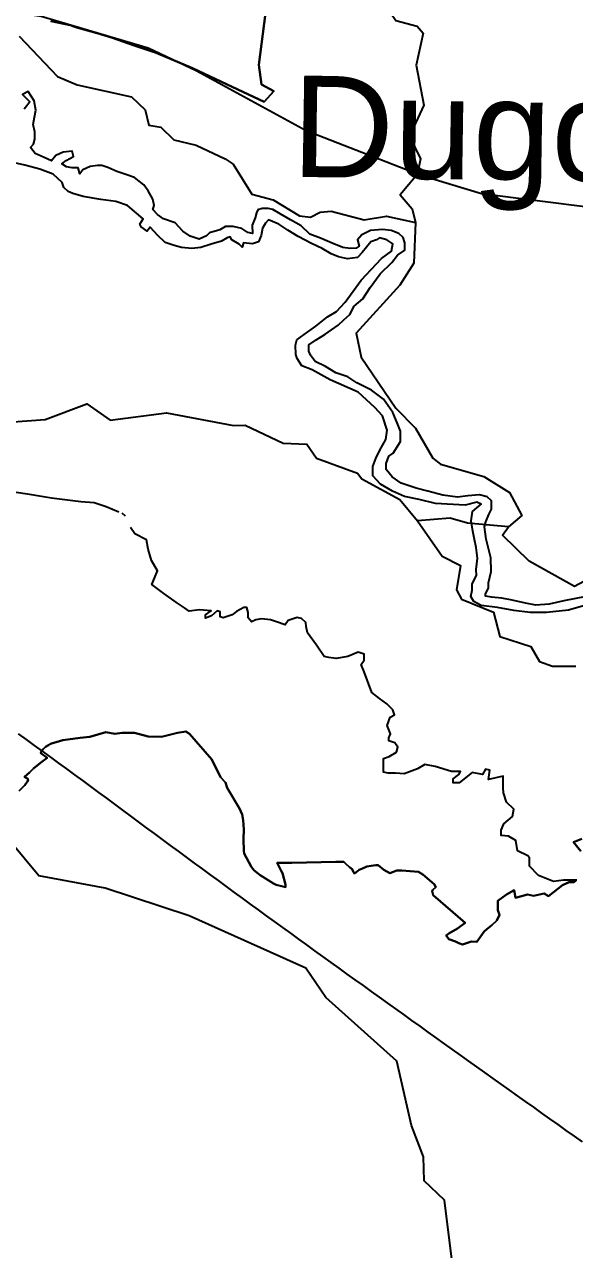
# Model space of a CAD drawing. Header units: metres. Extents: x 13.21 to 19.52, y 42.14 to 46.62.
# Drawn here: x 16.1456 to 16.2675, y 45.5244 to 45.7957 of the extents above; entities that cross this region are included whole.
import ezdxf

# ---------------------------------------------------------------- set-up
doc = ezdxf.new("R2010")
doc.units = ezdxf.units.M
doc.header["$MEASUREMENT"] = 0
for name, color, linetype in [('CESTE', 5, 'Continuous'), ('hr', 9, 'Continuous'), ('naziv_manji', 1, 'Continuous'), ('PRUGE', 7, 'Continuous'), ('RIJEKE', 4, 'Continuous')]:
    doc.layers.add(name, color=color, linetype=linetype)
doc.styles.get("Standard").update_dxf_attribs({"font": 'arial.ttf'})

msp = doc.modelspace()

# ---------------------------------------------------------------- linework, layer by layer
at = {"layer": 'CESTE'}
for points in [[(16.22963, 45.80687), (16.2267, 45.79998), (16.22683, 45.79816), (16.22791, 45.79655), (16.23264, 45.79534), (16.23395, 45.79375), (16.2324, 45.78664), (16.23409, 45.7778), (16.23091, 45.77098), (16.23337, 45.76591), (16.23271, 45.7625)], [(16.23271, 45.7625), (16.20801, 45.77215), (16.18369, 45.78545), (16.173, 45.79044), (16.14931, 45.79748), (16.13736, 45.79913)], [(16.14446, 45.79306), (16.15294, 45.78416), (16.15726, 45.7823), (16.16933, 45.77968), (16.17239, 45.77676), (16.17318, 45.77336), (16.17586, 45.77296), (16.17875, 45.77014), (16.18367, 45.76893), (16.19011, 45.76595), (16.19188, 45.76477), (16.19599, 45.75811), (16.20075, 45.75685), (16.20658, 45.75327), (16.209, 45.753), (16.21115, 45.75413), (16.21355, 45.75433), (16.22086, 45.75244), (16.22582, 45.75326), (16.23226, 45.75182)], [(16.23271, 45.7625), (16.22891, 45.75798), (16.23155, 45.75487), (16.23226, 45.75182)], [(16.23271, 45.7625), (16.24687, 45.75827), (16.29446, 45.75226)], [(16.23226, 45.75182), (16.23193, 45.74285), (16.22883, 45.73794), (16.21911, 45.72733), (16.22021, 45.722), (16.22789, 45.7107), (16.23225, 45.70626), (16.23614, 45.69961), (16.23784, 45.69828), (16.24739, 45.69559), (16.25309, 45.692), (16.2558, 45.6869), (16.25286, 45.6844)], [(16.09262, 45.70318), (16.09802, 45.70704), (16.10043, 45.70767), (16.11578, 45.70682), (16.12283, 45.70458), (16.12529, 45.70448), (16.13489, 45.70711), (16.15021, 45.70822), (16.1594, 45.71166), (16.1646, 45.70802), (16.1771, 45.70967), (16.19192, 45.70684), (16.19454, 45.70694), (16.20294, 45.70298), (16.20819, 45.70271), (16.21031, 45.69966), (16.21945, 45.69634), (16.22039, 45.69505), (16.22883, 45.69044), (16.23269, 45.68575)], [(16.25286, 45.6844), (16.24378, 45.6852), (16.23993, 45.68637), (16.23269, 45.68575)], [(16.23269, 45.68575), (16.2382, 45.6779), (16.24221, 45.67585), (16.24135, 45.67046), (16.24246, 45.66841), (16.24958, 45.66549), (16.25093, 45.66016), (16.25784, 45.65792), (16.25972, 45.65459), (16.26264, 45.65356), (16.26778, 45.65357)], [(16.33991, 45.65011), (16.3322, 45.65055), (16.31574, 45.64592), (16.30805, 45.64464), (16.30149, 45.64122), (16.29649, 45.64123), (16.29463, 45.64462), (16.29413, 45.65169), (16.29329, 45.65342), (16.28967, 45.65583), (16.28911, 45.65764), (16.29401, 45.66398), (16.29347, 45.66554), (16.28933, 45.66848), (16.28967, 45.67488), (16.28674, 45.67565), (16.28381, 45.67539), (16.26954, 45.67229), (16.26751, 45.6712), (16.25743, 45.67681), (16.25157, 45.6826), (16.25286, 45.6844)], [(16.24546, 45.51697), (16.24045, 45.52102), (16.23872, 45.53525), (16.23416, 45.53954), (16.23408, 45.54488), (16.23141, 45.55183), (16.22817, 45.56603), (16.21243, 45.58016), (16.20794, 45.58664), (16.1821, 45.59826), (16.16353, 45.60439), (16.14882, 45.60713), (16.14233, 45.61492)]]:
    msp.add_lwpolyline(points, dxfattribs=at)
at = {"layer": 'hr'}
for points in [[(16.15147, 45.79645), (16.156, 45.79547), (16.15633, 45.79534), (16.15743, 45.79491), (16.1617, 45.79379), (16.16512, 45.79275), (16.16843, 45.79155), (16.17013, 45.79098), (16.17413, 45.78961), (16.17422, 45.78959), (16.1748, 45.78939), (16.18282, 45.78598), (16.19165, 45.78188), (16.1987, 45.77858), (16.20091, 45.78089), (16.19817, 45.78237), (16.19756, 45.78675), (16.19904, 45.79818)], [(16.19904, 45.79818), (16.19756, 45.78675), (16.19817, 45.78237), (16.20091, 45.78089), (16.1987, 45.77858), (16.19165, 45.78188), (16.18282, 45.78598), (16.1748, 45.78939), (16.17422, 45.78959), (16.17413, 45.78961), (16.17013, 45.79098), (16.16843, 45.79155), (16.16512, 45.79275), (16.1617, 45.79379), (16.15743, 45.79491), (16.15633, 45.79534), (16.156, 45.79547), (16.15147, 45.79645)], [(16.26778, 45.606), (16.26726, 45.60573), (16.2663, 45.60574), (16.26582, 45.60552), (16.26482, 45.60505), (16.26178, 45.60261), (16.26079, 45.60317), (16.25844, 45.60267), (16.25708, 45.60299), (16.25444, 45.60221), (16.25415, 45.60392), (16.25245, 45.60297), (16.25053, 45.60157), (16.25049, 45.59997), (16.25053, 45.59952), (16.25086, 45.59845), (16.25029, 45.5972), (16.24921, 45.59616), (16.2481, 45.5953), (16.2475, 45.59479), (16.24584, 45.59253), (16.24469, 45.59257), (16.24266, 45.59191), (16.24184, 45.59218), (16.24116, 45.5926), (16.23966, 45.59308), (16.23909, 45.59391), (16.23964, 45.59434), (16.2416, 45.59544), (16.24327, 45.59667), (16.23622, 45.60285), (16.23599, 45.6037), (16.2361, 45.60398), (16.2368, 45.60458), (16.23641, 45.60526), (16.23387, 45.60739), (16.23297, 45.60797), (16.22927, 45.6083), (16.22813, 45.60829), (16.22655, 45.60772), (16.22528, 45.60841), (16.22402, 45.60946), (16.22347, 45.60946), (16.22241, 45.60933), (16.22147, 45.60915), (16.22051, 45.60873), (16.21978, 45.60842), (16.21906, 45.60788), (16.21874, 45.60765), (16.21842, 45.60821), (16.2182, 45.60858), (16.21767, 45.60904), (16.21686, 45.60978), (16.21641, 45.61018), (16.21459, 45.61023), (16.20483, 45.60997), (16.20163, 45.61001), (16.20249, 45.60823), (16.2028, 45.60768), (16.20348, 45.60523), (16.20344, 45.60463), (16.20286, 45.60476), (16.20142, 45.6051), (16.20083, 45.60542), (16.19788, 45.60725), (16.19645, 45.6084), (16.19587, 45.60917), (16.19428, 45.61204), (16.19421, 45.61263), (16.19412, 45.61527), (16.19425, 45.61739), (16.19407, 45.61948), (16.19386, 45.62067), (16.19325, 45.62203), (16.19052, 45.62663), (16.19017, 45.62776), (16.18906, 45.629), (16.18716, 45.6329), (16.18219, 45.63857), (16.18138, 45.63911), (16.17949, 45.63876), (16.17597, 45.63793), (16.17305, 45.63797), (16.16999, 45.6388), (16.16728, 45.63876), (16.16566, 45.63857), (16.16367, 45.6389), (16.1601, 45.6379), (16.15799, 45.63765), (16.15409, 45.63718), (16.15136, 45.63633), (16.15092, 45.63605), (16.15027, 45.63568), (16.14982, 45.63525), (16.14976, 45.63517), (16.1493, 45.63463), (16.14926, 45.63427), (16.15063, 45.63323), (16.14949, 45.63234), (16.14843, 45.63158), (16.14763, 45.6309), (16.14672, 45.63004), (16.14564, 45.62904), (16.14598, 45.62885), (16.14636, 45.62861), (16.1464, 45.6283), (16.14621, 45.62792), (16.14573, 45.62721), (16.14445, 45.62592)], [(16.14445, 45.62592), (16.14573, 45.62721), (16.14621, 45.62792), (16.1464, 45.6283), (16.14636, 45.62861), (16.14598, 45.62885), (16.14564, 45.62904), (16.14672, 45.63004), (16.14763, 45.6309), (16.14843, 45.63158), (16.14949, 45.63234), (16.15063, 45.63323), (16.14926, 45.63427), (16.1493, 45.63463), (16.14976, 45.63517), (16.14982, 45.63525), (16.15027, 45.63568), (16.15092, 45.63605), (16.15136, 45.63633), (16.15409, 45.63718), (16.15799, 45.63765), (16.1601, 45.6379), (16.16367, 45.6389), (16.16566, 45.63857), (16.16728, 45.63876), (16.16999, 45.6388), (16.17305, 45.63797), (16.17597, 45.63793), (16.17949, 45.63876), (16.18138, 45.63911), (16.18219, 45.63857), (16.18716, 45.6329), (16.18906, 45.629), (16.19017, 45.62776), (16.19052, 45.62663), (16.19325, 45.62203), (16.19386, 45.62067), (16.19407, 45.61948), (16.19425, 45.61739), (16.19412, 45.61527), (16.19421, 45.61263), (16.19428, 45.61204), (16.19587, 45.60917), (16.19645, 45.6084), (16.19788, 45.60725), (16.20083, 45.60542), (16.20142, 45.6051), (16.20286, 45.60476), (16.20344, 45.60463), (16.20348, 45.60523), (16.2028, 45.60768), (16.20249, 45.60823), (16.20163, 45.61001), (16.20483, 45.60997), (16.21459, 45.61023), (16.21641, 45.61018), (16.21686, 45.60978), (16.21767, 45.60904), (16.2182, 45.60858), (16.21842, 45.60821), (16.21874, 45.60765), (16.21906, 45.60788), (16.21978, 45.60842), (16.22051, 45.60873), (16.22147, 45.60915), (16.22241, 45.60933), (16.22347, 45.60946), (16.22402, 45.60946), (16.22528, 45.60841), (16.22655, 45.60772), (16.22813, 45.60829), (16.22927, 45.6083), (16.23297, 45.60797), (16.23387, 45.60739), (16.23641, 45.60526), (16.2368, 45.60458), (16.2361, 45.60398), (16.23599, 45.6037), (16.23622, 45.60285), (16.24327, 45.59667), (16.2416, 45.59544), (16.23964, 45.59434), (16.23909, 45.59391), (16.23966, 45.59308), (16.24116, 45.5926), (16.24184, 45.59218), (16.24266, 45.59191), (16.24469, 45.59257), (16.24584, 45.59253), (16.2475, 45.59479), (16.2481, 45.5953), (16.24921, 45.59616), (16.25029, 45.5972), (16.25086, 45.59845), (16.25053, 45.59952), (16.25049, 45.59997), (16.25053, 45.60157), (16.25245, 45.60297), (16.25415, 45.60392), (16.25444, 45.60221), (16.25708, 45.60299), (16.25844, 45.60267), (16.26079, 45.60317), (16.26178, 45.60261), (16.26482, 45.60505), (16.26582, 45.60552), (16.2663, 45.60574), (16.26726, 45.60573), (16.26778, 45.606)], [(16.2691, 45.6153), (16.26726, 45.61456), (16.2689, 45.61256)], [(16.2689, 45.61256), (16.26726, 45.61456), (16.2691, 45.6153)]]:
    msp.add_lwpolyline(points, dxfattribs=at)
at = {"layer": 'PRUGE'}
msp.add_lwpolyline([(16.26931, 45.54819), (16.2675, 45.54946), (16.26569, 45.55074), (16.26388, 45.55202), (16.26207, 45.55329), (16.26026, 45.55456), (16.25846, 45.55584), (16.25666, 45.55712), (16.25486, 45.5584), (16.25305, 45.55968), (16.25126, 45.56096), (16.24946, 45.56225), (16.24766, 45.56353), (16.24586, 45.56481), (16.24407, 45.56609), (16.24228, 45.56738), (16.24048, 45.56866), (16.23868, 45.56994), (16.23688, 45.57123), (16.23508, 45.57251), (16.23329, 45.57379), (16.23149, 45.57508), (16.2297, 45.57637), (16.2279, 45.57765), (16.22611, 45.57893), (16.22431, 45.58022), (16.22252, 45.58151), (16.22072, 45.58279), (16.21893, 45.58407), (16.21714, 45.58536), (16.21535, 45.58665), (16.21356, 45.58794), (16.21177, 45.58923), (16.20998, 45.59052), (16.20819, 45.59181), (16.20641, 45.5931), (16.20462, 45.59439), (16.20284, 45.59568), (16.20105, 45.59697), (16.19927, 45.59827), (16.19749, 45.59956), (16.19571, 45.60086), (16.19393, 45.60216), (16.19215, 45.60345), (16.19038, 45.60476), (16.1886, 45.60606), (16.18683, 45.60735), (16.18506, 45.60865), (16.18329, 45.60995), (16.18152, 45.61126), (16.17975, 45.61256), (16.17798, 45.61386), (16.17622, 45.61517), (16.17445, 45.61647), (16.17269, 45.61778), (16.17091, 45.61908), (16.16914, 45.62038), (16.16738, 45.62169), (16.16561, 45.62299), (16.16384, 45.6243), (16.16208, 45.6256), (16.1603, 45.6269), (16.15853, 45.62821), (16.15676, 45.62951), (16.15498, 45.63081), (16.15321, 45.6321), (16.15143, 45.6334), (16.14964, 45.6347), (16.14787, 45.636), (16.14609, 45.63729), (16.1443, 45.63858)], dxfattribs=at)
at = {"layer": 'RIJEKE'}
for points in [[(16.27006, 45.66898), (16.26517, 45.66803), (16.26191, 45.66731), (16.25896, 45.66707), (16.25666, 45.66751), (16.25372, 45.66816), (16.25142, 45.66861), (16.24912, 45.66882), (16.24782, 45.66904), (16.24781, 45.6695), (16.24843, 45.67088), (16.24842, 45.67203), (16.24903, 45.67455), (16.249, 45.67754), (16.24794, 45.68166), (16.24758, 45.6844), (16.24789, 45.68556), (16.24851, 45.68717), (16.24915, 45.68832), (16.24915, 45.68924), (16.24913, 45.69016), (16.24812, 45.69107), (16.24648, 45.6915), (16.24648, 45.6915), (16.24387, 45.69126), (16.24157, 45.69102), (16.2383, 45.69144), (16.23501, 45.69234), (16.2324, 45.69301), (16.22909, 45.69412), (16.22711, 45.69549), (16.22577, 45.69709), (16.22576, 45.69847), (16.22639, 45.70007), (16.22735, 45.70076), (16.22895, 45.70331), (16.22892, 45.70559), (16.22823, 45.70743), (16.22722, 45.70971), (16.2252, 45.71268), (16.22254, 45.71472), (16.21925, 45.71631), (16.21726, 45.71766), (16.21463, 45.71855), (16.21232, 45.71991), (16.21001, 45.72104), (16.209, 45.72241), (16.20865, 45.72333), (16.20863, 45.72471), (16.21026, 45.72587), (16.2122, 45.72702), (16.21511, 45.7291), (16.21642, 45.73028), (16.21769, 45.73143), (16.21865, 45.73327), (16.2206, 45.73489), (16.22219, 45.73742), (16.22444, 45.74043), (16.22702, 45.74297), (16.2283, 45.74458), (16.22993, 45.74573), (16.22989, 45.74735), (16.22954, 45.74848), (16.22855, 45.7494), (16.22691, 45.75007), (16.22493, 45.75029), (16.22493, 45.75029), (16.22232, 45.75003), (16.22037, 45.74911), (16.2194, 45.74795), (16.21975, 45.74657), (16.21911, 45.74611), (16.2178, 45.7461), (16.21616, 45.74632), (16.21384, 45.74722), (16.21119, 45.74835), (16.20889, 45.74925), (16.2069, 45.75107), (16.20458, 45.75242), (16.20227, 45.75378), (16.20062, 45.75468), (16.19963, 45.7549), (16.19963, 45.7549), (16.19832, 45.75489), (16.19734, 45.75466), (16.19702, 45.75397), (16.19672, 45.75283), (16.19609, 45.75121), (16.19612, 45.74938), (16.19514, 45.74959), (16.19381, 45.7505), (16.19184, 45.75095), (16.19184, 45.75095), (16.19019, 45.75093), (16.1889, 45.75023), (16.18661, 45.74953), (16.18598, 45.74884), (16.18434, 45.74813), (16.18237, 45.7488), (16.18071, 45.74994), (16.17904, 45.75176), (16.17641, 45.75265), (16.17508, 45.75356), (16.17408, 45.7547), (16.17439, 45.75561), (16.17403, 45.75699), (16.17304, 45.75882), (16.17203, 45.76019), (16.17002, 45.76178), (16.16804, 45.76244), (16.16608, 45.76312), (16.16409, 45.76402), (16.16278, 45.76447), (16.16278, 45.76447), (16.16179, 45.76445), (16.16014, 45.76422), (16.15853, 45.76351), (16.15789, 45.76259), (16.15753, 45.76396), (16.15753, 45.76396), (16.15622, 45.76396), (16.15491, 45.76418), (16.15391, 45.76485), (16.15489, 45.76555), (16.1565, 45.76648), (16.15616, 45.76762), (16.15616, 45.76762), (16.1542, 45.76737), (16.15257, 45.76667), (16.15161, 45.76552), (16.14996, 45.7662), (16.14797, 45.76709), (16.14696, 45.76846), (16.14761, 45.76915), (16.14792, 45.77031), (16.14789, 45.77192), (16.14753, 45.77351), (16.14784, 45.77512), (16.14815, 45.77673), (16.14777, 45.77879), (16.14643, 45.78085), (16.14643, 45.78085), (16.14514, 45.78014), (16.14614, 45.77924), (16.1468, 45.77856), (16.14615, 45.77763), (16.14551, 45.77694)], [(16.27106, 45.66738), (16.26618, 45.66597), (16.26128, 45.66547), (16.25768, 45.66546), (16.25407, 45.66588), (16.25046, 45.66653), (16.24685, 45.66697), (16.24521, 45.66787), (16.24454, 45.66902), (16.24485, 45.6704), (16.24482, 45.67177), (16.24577, 45.67362), (16.24575, 45.67499), (16.24604, 45.67751), (16.24568, 45.67981), (16.24533, 45.68163), (16.24497, 45.68347), (16.2446, 45.68575), (16.2449, 45.68783), (16.24685, 45.68945), (16.24586, 45.6899), (16.24586, 45.6899), (16.24325, 45.68919), (16.24061, 45.6894), (16.2367, 45.6896), (16.23309, 45.69049), (16.2298, 45.69115), (16.22716, 45.69228), (16.22451, 45.69385), (16.22284, 45.69569), (16.22282, 45.69775), (16.22345, 45.69958), (16.22439, 45.70142), (16.22566, 45.70374), (16.22598, 45.7058), (16.22493, 45.70901), (16.22327, 45.71082), (16.2196, 45.71424), (16.21334, 45.71694), (16.20939, 45.71921), (16.20708, 45.7201), (16.20606, 45.7217), (16.20572, 45.72261), (16.20568, 45.72468), (16.206, 45.72583), (16.20761, 45.72699), (16.21021, 45.72885), (16.21278, 45.73093), (16.21473, 45.73209), (16.21667, 45.73416), (16.2202, 45.73902), (16.22471, 45.74387), (16.22696, 45.74549), (16.22728, 45.7471), (16.22594, 45.748), (16.22431, 45.74846), (16.22431, 45.74846), (16.22365, 45.74799), (16.22234, 45.74751), (16.22138, 45.74636), (16.22042, 45.74521), (16.21945, 45.74405), (16.21717, 45.7438), (16.2152, 45.74425), (16.21355, 45.74492), (16.21156, 45.74605), (16.20926, 45.74719), (16.20628, 45.74876), (16.20396, 45.75013), (16.20198, 45.75148), (16.19967, 45.75238), (16.19967, 45.75238), (16.19902, 45.75169), (16.19839, 45.75054), (16.19809, 45.74893), (16.19746, 45.74755), (16.19615, 45.74708), (16.19418, 45.7473), (16.19418, 45.7473), (16.19388, 45.74637), (16.19321, 45.74705), (16.19155, 45.74796), (16.1912, 45.74865), (16.1912, 45.74865), (16.19056, 45.74842), (16.18925, 45.74771), (16.18698, 45.747), (16.18471, 45.74629), (16.18274, 45.74605), (16.18044, 45.74626), (16.17879, 45.74671), (16.17683, 45.74738), (16.17514, 45.74896), (16.17349, 45.7508), (16.17349, 45.7508), (16.17284, 45.74987), (16.17146, 45.75085), (16.17117, 45.75146), (16.17194, 45.75262), (16.16848, 45.75557), (16.16585, 45.75647), (16.16256, 45.7569), (16.15863, 45.75755), (16.15632, 45.75823), (16.15584, 45.75844), (16.15533, 45.75866), (16.15433, 45.75957), (16.15398, 45.76072), (16.15199, 45.76255), (16.14901, 45.76366), (16.14572, 45.76455), (16.14277, 45.76522)], [(16.14175, 45.69238), (16.14632, 45.69174), (16.15159, 45.69086), (16.15814, 45.69), (16.16109, 45.68979), (16.16371, 45.6889), (16.16653, 45.68771)], [(16.16801, 45.68676), (16.16725, 45.68741)], [(16.26806, 45.60612), (16.26509, 45.60614), (16.26285, 45.60585), (16.25956, 45.6072), (16.25756, 45.60925), (16.25753, 45.61108), (16.2572, 45.61155), (16.25489, 45.61267), (16.25454, 45.61496), (16.25289, 45.61587), (16.25123, 45.61608), (16.25123, 45.61723), (16.25186, 45.61862), (16.2538, 45.62023), (16.25409, 45.62185), (16.25245, 45.62343), (16.25176, 45.62549), (16.25173, 45.62664), (16.25171, 45.62801), (16.25171, 45.62917), (16.25171, 45.62917), (16.24843, 45.62845), (16.24874, 45.63053), (16.24775, 45.63074), (16.24775, 45.63074), (16.24712, 45.62959), (16.24483, 45.63003), (16.24483, 45.63003), (16.24192, 45.62772), (16.24061, 45.6277), (16.24059, 45.62862), (16.24189, 45.62955), (16.24221, 45.63024), (16.24221, 45.63024), (16.24025, 45.63023), (16.23662, 45.63135), (16.23432, 45.63179), (16.23432, 45.63179), (16.23271, 45.63085), (16.22979, 45.62968), (16.22782, 45.62989), (16.22782, 45.62989), (16.22619, 45.62988), (16.2252, 45.6301), (16.22518, 45.63148), (16.22515, 45.63309), (16.22645, 45.63355), (16.22807, 45.63449), (16.22838, 45.63564), (16.22771, 45.63654), (16.22639, 45.637), (16.22639, 45.63768), (16.22671, 45.6386), (16.22602, 45.64043), (16.22664, 45.64227), (16.22761, 45.64274), (16.22727, 45.64389), (16.22593, 45.64524), (16.2243, 45.64638), (16.22263, 45.64775), (16.22092, 45.65232), (16.22024, 45.65392), (16.2209, 45.65485), (16.22086, 45.65622), (16.21954, 45.65667), (16.21954, 45.65667), (16.21727, 45.65573), (16.21466, 45.65526), (16.21303, 45.65547), (16.21204, 45.65569), (16.21036, 45.6582), (16.20835, 45.66094), (16.20801, 45.66231), (16.20799, 45.66322), (16.207, 45.66414), (16.20602, 45.66435), (16.20602, 45.66435), (16.20406, 45.66366), (16.20342, 45.66274), (16.20146, 45.66341), (16.20013, 45.66385), (16.19817, 45.66407), (16.19817, 45.66407), (16.19687, 45.66383), (16.19589, 45.66336), (16.19522, 45.66428), (16.1952, 45.66542), (16.19486, 45.66656), (16.19486, 45.66656), (16.1942, 45.66655), (16.19258, 45.66563), (16.19161, 45.66493), (16.18967, 45.66423), (16.189, 45.66445), (16.18898, 45.6656), (16.18833, 45.66582), (16.18833, 45.66582), (16.18703, 45.66467), (16.18575, 45.6642), (16.18573, 45.66489), (16.18702, 45.66582), (16.18439, 45.66602), (16.18439, 45.66602), (16.18212, 45.66577), (16.18111, 45.66645), (16.1793, 45.66769), (16.17649, 45.66962), (16.17383, 45.67166), (16.17446, 45.67304), (16.17508, 45.67466), (16.17375, 45.67694), (16.17304, 45.67946), (16.17269, 45.68152), (16.17005, 45.68287), (16.16908, 45.68427)]]:
    msp.add_lwpolyline(points, dxfattribs=at)

# ---------------------------------------------------------------- texts
at = {"layer": 'naziv_manji', "insert": (16.20503, 45.78441), "char_height": 0.0224579, "width": 0.183406, "attachment_point": 1, "rotation": 359.1326}
msp.add_mtext('{\\fArial CE|b0|i0|c238|p34;Dugo Selo}       ', dxfattribs=at)

doc.saveas('drawing.dxf')
